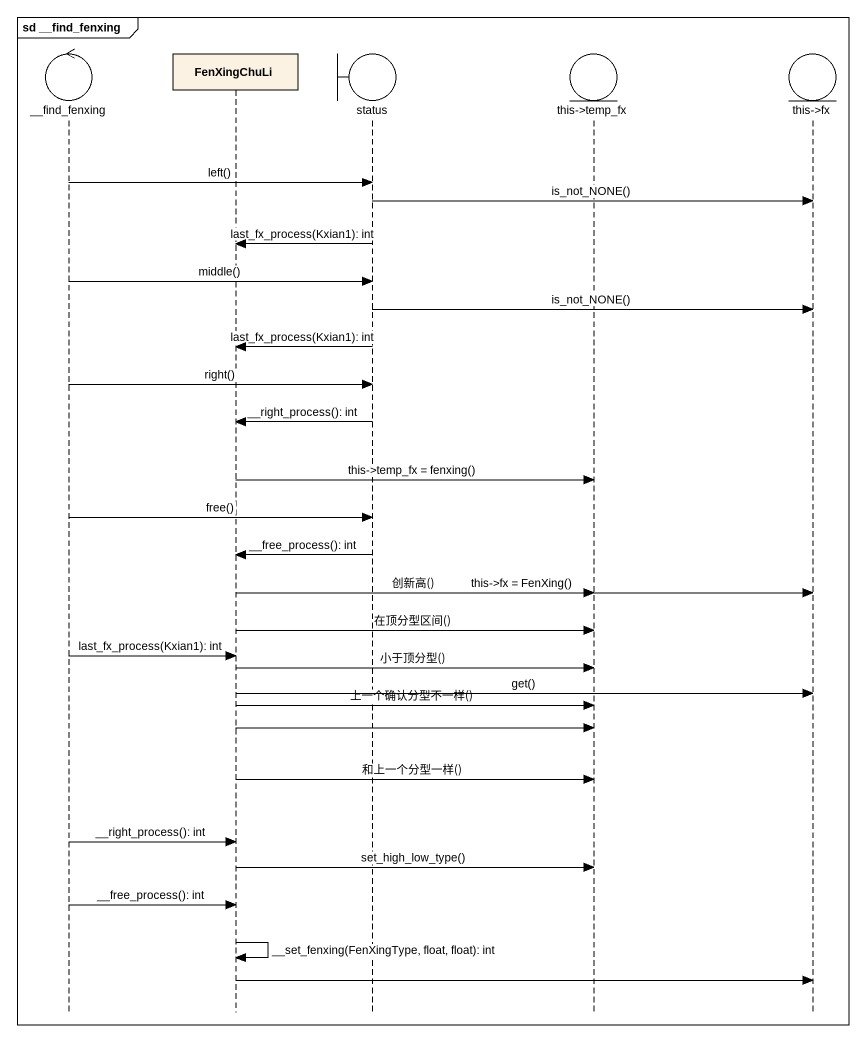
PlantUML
@startuml
mainframe sd __find_fenxing
hide footbox
control "__find_fenxing" as find_fenxing
participant FenXingChuLi
boundary status
entity "this->temp_fx" as this_temp_fx
entity "this->fx" as this_fx

find_fenxing -> status : left()
status -> this_fx : is_not_NONE()
status -> FenXingChuLi : last_fx_process(Kxian1): int
find_fenxing -> status : middle()
status -> this_fx : is_not_NONE()
status -> FenXingChuLi : last_fx_process(Kxian1): int
find_fenxing -> status : right()
status -> FenXingChuLi : __right_process(): int
FenXingChuLi -> this_temp_fx : this->temp_fx = fenxing()
find_fenxing -> status : free()
status -> FenXingChuLi : __free_process(): int
FenXingChuLi -> this_fx : this->fx = FenXing()
FenXingChuLi -> this_temp_fx : 创新高()
FenXingChuLi -> this_temp_fx : 在顶分型区间()
find_fenxing -> FenXingChuLi : last_fx_process(Kxian1): int
FenXingChuLi -> this_temp_fx : 小于顶分型()
FenXingChuLi -> this_fx : get()
FenXingChuLi -> this_temp_fx : 上一个确认分型不一样()
FenXingChuLi -> this_temp_fx
FenXingChuLi -> this_temp_fx : 和上一个分型一样()
find_fenxing -> FenXingChuLi : __right_process(): int
FenXingChuLi -> this_temp_fx : set_high_low_type()
find_fenxing -> FenXingChuLi : __free_process(): int
FenXingChuLi -> FenXingChuLi : __set_fenxing(FenXingType, float, float): int
FenXingChuLi -> this_fx
@enduml
